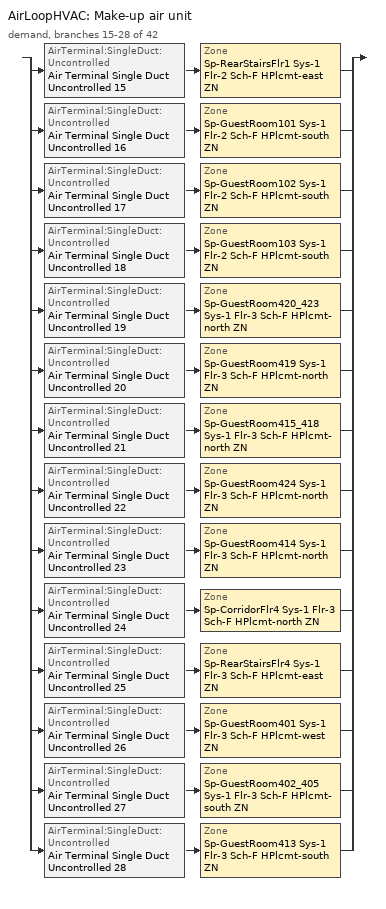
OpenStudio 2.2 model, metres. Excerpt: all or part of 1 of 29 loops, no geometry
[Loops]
AirLoopHVAC 'Make-up air unit'
 demand, branches 15-28 of 42: split
  | AirTerminal:SingleDuct:Uncontrolled 'Air Terminal Single Duct Uncontrolled 15' > Zone 'Sp-RearStairsFlr1 Sys-1 Flr-2 Sch-F HPlcmt-east ZN'
  | AirTerminal:SingleDuct:Uncontrolled 'Air Terminal Single Duct Uncontrolled 16' > Zone 'Sp-GuestRoom101 Sys-1 Flr-2 Sch-F HPlcmt-south ZN'
  | AirTerminal:SingleDuct:Uncontrolled 'Air Terminal Single Duct Uncontrolled 17' > Zone 'Sp-GuestRoom102 Sys-1 Flr-2 Sch-F HPlcmt-south ZN'
  | AirTerminal:SingleDuct:Uncontrolled 'Air Terminal Single Duct Uncontrolled 18' > Zone 'Sp-GuestRoom103 Sys-1 Flr-2 Sch-F HPlcmt-south ZN'
  | AirTerminal:SingleDuct:Uncontrolled 'Air Terminal Single Duct Uncontrolled 19' > Zone 'Sp-GuestRoom420_423 Sys-1 Flr-3 Sch-F HPlcmt-north ZN'
  | AirTerminal:SingleDuct:Uncontrolled 'Air Terminal Single Duct Uncontrolled 20' > Zone 'Sp-GuestRoom419 Sys-1 Flr-3 Sch-F HPlcmt-north ZN'
  | AirTerminal:SingleDuct:Uncontrolled 'Air Terminal Single Duct Uncontrolled 21' > Zone 'Sp-GuestRoom415_418 Sys-1 Flr-3 Sch-F HPlcmt-north ZN'
  | AirTerminal:SingleDuct:Uncontrolled 'Air Terminal Single Duct Uncontrolled 22' > Zone 'Sp-GuestRoom424 Sys-1 Flr-3 Sch-F HPlcmt-north ZN'
  | AirTerminal:SingleDuct:Uncontrolled 'Air Terminal Single Duct Uncontrolled 23' > Zone 'Sp-GuestRoom414 Sys-1 Flr-3 Sch-F HPlcmt-north ZN'
  | AirTerminal:SingleDuct:Uncontrolled 'Air Terminal Single Duct Uncontrolled 24' > Zone 'Sp-CorridorFlr4 Sys-1 Flr-3 Sch-F HPlcmt-north ZN'
  | AirTerminal:SingleDuct:Uncontrolled 'Air Terminal Single Duct Uncontrolled 25' > Zone 'Sp-RearStairsFlr4 Sys-1 Flr-3 Sch-F HPlcmt-east ZN'
  | AirTerminal:SingleDuct:Uncontrolled 'Air Terminal Single Duct Uncontrolled 26' > Zone 'Sp-GuestRoom401 Sys-1 Flr-3 Sch-F HPlcmt-west ZN'
  | AirTerminal:SingleDuct:Uncontrolled 'Air Terminal Single Duct Uncontrolled 27' > Zone 'Sp-GuestRoom402_405 Sys-1 Flr-3 Sch-F HPlcmt-south ZN'
  | AirTerminal:SingleDuct:Uncontrolled 'Air Terminal Single Duct Uncontrolled 28' > Zone 'Sp-GuestRoom413 Sys-1 Flr-3 Sch-F HPlcmt-south ZN'
[Sizing:Zone] Zone Cooling Design Supply Air Temperature Input Method=SupplyAirTemperature; Zone Cooling Design Supply Air Temperature {C}=13; Zone Cooling Design Supply Air Temperature Difference {deltaC}=11.11; Zone Heating Design Supply Air Temperature Input Method=SupplyAirTemperature; Zone Heating Design Supply Air Temperature {C}=43; Zone Heating Design Supply Air Temperature Difference {deltaC}=11.11; Zone Cooling Design Supply Air Humidity Ratio {kg-H2O/kg-air}=0.0085; Zone Heating Design Supply Air Humidity Ratio {kg-H2O/kg-air}=0.008; Zone Heating Sizing Factor=1.3; Zone Cooling Sizing Factor=1.1; Cooling Design Air Flow Method=DesignDay; Heating Design Air Flow Method=DesignDay; Account for Dedicated Outdoor Air System=No; Dedicated Outdoor Air System Control Strategy=NeutralSupplyAir; Dedicated Outdoor Air Low Setpoint Temperature for Design {C}=autosize; Dedicated Outdoor Air High Setpoint Temperature for Design {C}=autosize
Sp-RearStairsFlr1 Sys-1 Flr-2 Sch-F HPlcmt-east ZN; Sp-GuestRoom101 Sys-1 Flr-2 Sch-F HPlcmt-south ZN; Sp-GuestRoom102 Sys-1 Flr-2 Sch-F HPlcmt-south ZN; Sp-GuestRoom103 Sys-1 Flr-2 Sch-F HPlcmt-south ZN; Sp-GuestRoom420_423 Sys-1 Flr-3 Sch-F HPlcmt-north ZN; Sp-GuestRoom419 Sys-1 Flr-3 Sch-F HPlcmt-north ZN; Sp-GuestRoom415_418 Sys-1 Flr-3 Sch-F HPlcmt-north ZN; Sp-GuestRoom424 Sys-1 Flr-3 Sch-F HPlcmt-north ZN; Sp-GuestRoom414 Sys-1 Flr-3 Sch-F HPlcmt-north ZN; Sp-CorridorFlr4 Sys-1 Flr-3 Sch-F HPlcmt-north ZN; Sp-RearStairsFlr4 Sys-1 Flr-3 Sch-F HPlcmt-east ZN; Sp-GuestRoom401 Sys-1 Flr-3 Sch-F HPlcmt-west ZN; Sp-GuestRoom402_405 Sys-1 Flr-3 Sch-F HPlcmt-south ZN; Sp-GuestRoom413 Sys-1 Flr-3 Sch-F HPlcmt-south ZN
[Zone equipment]
Sp-RearStairsFlr1 Sys-1 Flr-2 Sch-F HPlcmt-east ZN: Sp-RearStairsFlr1 Sys-1 Flr-2 Sch-F HPlcmt-east ZN PTAC, Zone HVAC Baseboard Convective Water 15, Air Terminal Single Duct Uncontrolled 15
Sp-GuestRoom101 Sys-1 Flr-2 Sch-F HPlcmt-south ZN: Sp-GuestRoom101 Sys-1 Flr-2 Sch-F HPlcmt-south ZN PTAC, Zone HVAC Baseboard Convective Water 16, Air Terminal Single Duct Uncontrolled 16
Sp-GuestRoom102 Sys-1 Flr-2 Sch-F HPlcmt-south ZN: Sp-GuestRoom102 Sys-1 Flr-2 Sch-F HPlcmt-south ZN PTAC, Zone HVAC Baseboard Convective Water 17, Air Terminal Single Duct Uncontrolled 17
Sp-GuestRoom103 Sys-1 Flr-2 Sch-F HPlcmt-south ZN: Sp-GuestRoom103 Sys-1 Flr-2 Sch-F HPlcmt-south ZN PTAC, Zone HVAC Baseboard Convective Water 18, Air Terminal Single Duct Uncontrolled 18
Sp-GuestRoom420_423 Sys-1 Flr-3 Sch-F HPlcmt-north ZN: Sp-GuestRoom420_423 Sys-1 Flr-3 Sch-F HPlcmt-north ZN PTAC, Zone HVAC Baseboard Convective Water 19, Air Terminal Single Duct Uncontrolled 19
Sp-GuestRoom419 Sys-1 Flr-3 Sch-F HPlcmt-north ZN: Sp-GuestRoom419 Sys-1 Flr-3 Sch-F HPlcmt-north ZN PTAC, Zone HVAC Baseboard Convective Water 20, Air Terminal Single Duct Uncontrolled 20
Sp-GuestRoom415_418 Sys-1 Flr-3 Sch-F HPlcmt-north ZN: Sp-GuestRoom415_418 Sys-1 Flr-3 Sch-F HPlcmt-north ZN PTAC, Zone HVAC Baseboard Convective Water 21, Air Terminal Single Duct Uncontrolled 21
Sp-GuestRoom424 Sys-1 Flr-3 Sch-F HPlcmt-north ZN: Sp-GuestRoom424 Sys-1 Flr-3 Sch-F HPlcmt-north ZN PTAC, Zone HVAC Baseboard Convective Water 22, Air Terminal Single Duct Uncontrolled 22
Sp-GuestRoom414 Sys-1 Flr-3 Sch-F HPlcmt-north ZN: Sp-GuestRoom414 Sys-1 Flr-3 Sch-F HPlcmt-north ZN PTAC, Zone HVAC Baseboard Convective Water 23, Air Terminal Single Duct Uncontrolled 23
Sp-CorridorFlr4 Sys-1 Flr-3 Sch-F HPlcmt-north ZN: Sp-CorridorFlr4 Sys-1 Flr-3 Sch-F HPlcmt-north ZN PTAC, Zone HVAC Baseboard Convective Water 24, Air Terminal Single Duct Uncontrolled 24
Sp-RearStairsFlr4 Sys-1 Flr-3 Sch-F HPlcmt-east ZN: Sp-RearStairsFlr4 Sys-1 Flr-3 Sch-F HPlcmt-east ZN PTAC, Zone HVAC Baseboard Convective Water 25, Air Terminal Single Duct Uncontrolled 25
Sp-GuestRoom401 Sys-1 Flr-3 Sch-F HPlcmt-west ZN: Sp-GuestRoom401 Sys-1 Flr-3 Sch-F HPlcmt-west ZN PTAC, Zone HVAC Baseboard Convective Water 26, Air Terminal Single Duct Uncontrolled 26
Sp-GuestRoom402_405 Sys-1 Flr-3 Sch-F HPlcmt-south ZN: Sp-GuestRoom402_405 Sys-1 Flr-3 Sch-F HPlcmt-south ZN PTAC, Zone HVAC Baseboard Convective Water 27, Air Terminal Single Duct Uncontrolled 27
Sp-GuestRoom413 Sys-1 Flr-3 Sch-F HPlcmt-south ZN: Sp-GuestRoom413 Sys-1 Flr-3 Sch-F HPlcmt-south ZN PTAC, Zone HVAC Baseboard Convective Water 28, Air Terminal Single Duct Uncontrolled 28
[Fan:ConstantVolume] Availability Schedule=Always On Discrete; Fan Efficiency=0.39975; Pressure Rise {Pa}=640; Maximum Flow Rate {m3/s}=AutoSize; Motor Efficiency=0.615
Fan Constant Volume 16; Fan Constant Volume 17; Fan Constant Volume 18; Fan Constant Volume 19; Fan Constant Volume 20; Fan Constant Volume 21; Fan Constant Volume 22; Fan Constant Volume 23; Fan Constant Volume 24; Fan Constant Volume 25; Fan Constant Volume 26; Fan Constant Volume 27; Fan Constant Volume 28; Fan Constant Volume 29
[Coil:Heating:Electric] Availability Schedule=ON_OFF_ALWAYS_OFF
Coil Heating Electric 16; Coil Heating Electric 17; Coil Heating Electric 18; Coil Heating Electric 19; Coil Heating Electric 20; Coil Heating Electric 21; Coil Heating Electric 22; Coil Heating Electric 23; Coil Heating Electric 24; Coil Heating Electric 25; Coil Heating Electric 26; Coil Heating Electric 27; Coil Heating Electric 28; Coil Heating Electric 29
[Coil:Cooling:DX:SingleSpeed] Availability Schedule=Always On Discrete; Rated Total Cooling Capacity {W}=autosize; Rated Sensible Heat Ratio=autosize; Rated Air Flow Rate {m3/s}=autosize; Rated Evaporator Fan Power Per Volume Flow Rate {W/(m3/s)}=773.3; Condenser Type=AirCooled; Evaporative Condenser Effectiveness=0; Evaporative Condenser Air Flow Rate {m3/s}=Autosize; Evaporative Condenser Pump Rated Power Consumption {W}=Autosize; Crankcase Heater Capacity {W}=0; Maximum Outdoor Dry-Bulb Temperature for Crankcase Heater Operation {C}=0; Basin Heater Capacity {W/K}=0; Basin Heater Setpoint Temperature {C}=10
Name | Rated COP {W/W} | Total Cooling Capacity Function of Temperature Curve | Total Cooling Capacity Function of Flow Fraction Curve | Energy Input Ratio Function of Temperature Curve | Energy Input Ratio Function of Flow Fraction Curve | Part Load Fraction Correlation Curve
Coil Cooling DX Single Speed 16 3kBtu/hr 11.0EER | 3.72331 | DXCOOL-NECB2011-REF-CAPFT 7 | DXCOOL-NECB2011-REF-CAPFFLOW 7 | DXCOOL-NECB2011-REF-COOLEIRFT 7 | DXCOOL-NECB2011-REF-COOLEIRFFLOW 7 | DXCOOL-NECB2011-REF-COOLPLFFPLR 7
Coil Cooling DX Single Speed 17 1kBtu/hr 11.0EER | 3.72222 | DXCOOL-NECB2011-REF-CAPFT 8 | DXCOOL-NECB2011-REF-CAPFFLOW 8 | DXCOOL-NECB2011-REF-COOLEIRFT 8 | DXCOOL-NECB2011-REF-COOLEIRFFLOW 8 | DXCOOL-NECB2011-REF-COOLPLFFPLR 8
Coil Cooling DX Single Speed 18 1kBtu/hr 11.0EER | 3.7223 | DXCOOL-NECB2011-REF-CAPFT 9 | DXCOOL-NECB2011-REF-CAPFFLOW 9 | DXCOOL-NECB2011-REF-COOLEIRFT 9 | DXCOOL-NECB2011-REF-COOLEIRFFLOW 9 | DXCOOL-NECB2011-REF-COOLPLFFPLR 9
Coil Cooling DX Single Speed 19 2kBtu/hr 11.0EER | 3.72254 | DXCOOL-NECB2011-REF-CAPFT 10 | DXCOOL-NECB2011-REF-CAPFFLOW 10 | DXCOOL-NECB2011-REF-COOLEIRFT 10 | DXCOOL-NECB2011-REF-COOLEIRFFLOW 10 | DXCOOL-NECB2011-REF-COOLPLFFPLR 10
Coil Cooling DX Single Speed 20 12kBtu/hr 9.9EER | 3.34707 | DXCOOL-NECB2011-REF-CAPFT 12 | DXCOOL-NECB2011-REF-CAPFFLOW 12 | DXCOOL-NECB2011-REF-COOLEIRFT 12 | DXCOOL-NECB2011-REF-COOLEIRFFLOW 12 | DXCOOL-NECB2011-REF-COOLPLFFPLR 12
Coil Cooling DX Single Speed 21 4kBtu/hr 11.0EER | 3.7241 | DXCOOL-NECB2011-REF-CAPFT 13 | DXCOOL-NECB2011-REF-CAPFFLOW 13 | DXCOOL-NECB2011-REF-COOLEIRFT 13 | DXCOOL-NECB2011-REF-COOLEIRFFLOW 13 | DXCOOL-NECB2011-REF-COOLPLFFPLR 13
Coil Cooling DX Single Speed 22 12kBtu/hr 9.9EER | 3.34361 | DXCOOL-NECB2011-REF-CAPFT 14 | DXCOOL-NECB2011-REF-CAPFFLOW 14 | DXCOOL-NECB2011-REF-COOLEIRFT 14 | DXCOOL-NECB2011-REF-COOLEIRFFLOW 14 | DXCOOL-NECB2011-REF-COOLPLFFPLR 14
Coil Cooling DX Single Speed 23 4kBtu/hr 11.0EER | 3.72412 | DXCOOL-NECB2011-REF-CAPFT 15 | DXCOOL-NECB2011-REF-CAPFFLOW 15 | DXCOOL-NECB2011-REF-COOLEIRFT 15 | DXCOOL-NECB2011-REF-COOLEIRFFLOW 15 | DXCOOL-NECB2011-REF-COOLPLFFPLR 15
Coil Cooling DX Single Speed 24 4kBtu/hr 11.0EER | 3.72418 | DXCOOL-NECB2011-REF-CAPFT 16 | DXCOOL-NECB2011-REF-CAPFFLOW 16 | DXCOOL-NECB2011-REF-COOLEIRFT 16 | DXCOOL-NECB2011-REF-COOLEIRFFLOW 16 | DXCOOL-NECB2011-REF-COOLPLFFPLR 16
Coil Cooling DX Single Speed 25 14kBtu/hr 9.5EER | 3.22201 | DXCOOL-NECB2011-REF-CAPFT 17 | DXCOOL-NECB2011-REF-CAPFFLOW 17 | DXCOOL-NECB2011-REF-COOLEIRFT 17 | DXCOOL-NECB2011-REF-COOLEIRFFLOW 17 | DXCOOL-NECB2011-REF-COOLPLFFPLR 17
Coil Cooling DX Single Speed 26 4kBtu/hr 11.0EER | 3.7243 | DXCOOL-NECB2011-REF-CAPFT 18 | DXCOOL-NECB2011-REF-CAPFFLOW 18 | DXCOOL-NECB2011-REF-COOLEIRFT 18 | DXCOOL-NECB2011-REF-COOLEIRFFLOW 18 | DXCOOL-NECB2011-REF-COOLPLFFPLR 18
Coil Cooling DX Single Speed 27 5kBtu/hr 11.0EER | 3.72532 | DXCOOL-NECB2011-REF-CAPFT 19 | DXCOOL-NECB2011-REF-CAPFFLOW 19 | DXCOOL-NECB2011-REF-COOLEIRFT 19 | DXCOOL-NECB2011-REF-COOLEIRFFLOW 19 | DXCOOL-NECB2011-REF-COOLPLFFPLR 19
Coil Cooling DX Single Speed 28 12kBtu/hr 9.9EER | 3.34144 | DXCOOL-NECB2011-REF-CAPFT 20 | DXCOOL-NECB2011-REF-CAPFFLOW 20 | DXCOOL-NECB2011-REF-COOLEIRFT 20 | DXCOOL-NECB2011-REF-COOLEIRFFLOW 20 | DXCOOL-NECB2011-REF-COOLPLFFPLR 20
Coil Cooling DX Single Speed 29 4kBtu/hr 11.0EER | 3.72421 | DXCOOL-NECB2011-REF-CAPFT 21 | DXCOOL-NECB2011-REF-CAPFFLOW 21 | DXCOOL-NECB2011-REF-COOLEIRFT 21 | DXCOOL-NECB2011-REF-COOLEIRFFLOW 21 | DXCOOL-NECB2011-REF-COOLPLFFPLR 21
[ZoneHVAC:PackagedTerminalAirConditioner] Availability Schedule=Always On Discrete; Supply Air Flow Rate During Cooling Operation {m3/s}=Autosize; Supply Air Flow Rate During Heating Operation {m3/s}=Autosize; Supply Air Flow Rate When No Cooling or Heating is Needed {m3/s}=Autosize; Outdoor Air Flow Rate During Cooling Operation {m3/s}=Autosize; Outdoor Air Flow Rate During Heating Operation {m3/s}=Autosize; Outdoor Air Flow Rate When No Cooling or Heating is Needed {m3/s}=Autosize; Fan Placement=DrawThrough
Name | Supply Air Fan | Heating Coil | Cooling Coil
Sp-RearStairsFlr1 Sys-1 Flr-2 Sch-F HPlcmt-east ZN PTAC | Fan Constant Volume 16 | Coil Heating Electric 16 | Coil Cooling DX Single Speed 16 3kBtu/hr 11.0EER
Sp-GuestRoom101 Sys-1 Flr-2 Sch-F HPlcmt-south ZN PTAC | Fan Constant Volume 17 | Coil Heating Electric 17 | Coil Cooling DX Single Speed 17 1kBtu/hr 11.0EER
Sp-GuestRoom102 Sys-1 Flr-2 Sch-F HPlcmt-south ZN PTAC | Fan Constant Volume 18 | Coil Heating Electric 18 | Coil Cooling DX Single Speed 18 1kBtu/hr 11.0EER
Sp-GuestRoom103 Sys-1 Flr-2 Sch-F HPlcmt-south ZN PTAC | Fan Constant Volume 19 | Coil Heating Electric 19 | Coil Cooling DX Single Speed 19 2kBtu/hr 11.0EER
Sp-GuestRoom420_423 Sys-1 Flr-3 Sch-F HPlcmt-north ZN PTAC | Fan Constant Volume 20 | Coil Heating Electric 20 | Coil Cooling DX Single Speed 20 12kBtu/hr 9.9EER
Sp-GuestRoom419 Sys-1 Flr-3 Sch-F HPlcmt-north ZN PTAC | Fan Constant Volume 21 | Coil Heating Electric 21 | Coil Cooling DX Single Speed 21 4kBtu/hr 11.0EER
Sp-GuestRoom415_418 Sys-1 Flr-3 Sch-F HPlcmt-north ZN PTAC | Fan Constant Volume 22 | Coil Heating Electric 22 | Coil Cooling DX Single Speed 22 12kBtu/hr 9.9EER
Sp-GuestRoom424 Sys-1 Flr-3 Sch-F HPlcmt-north ZN PTAC | Fan Constant Volume 23 | Coil Heating Electric 23 | Coil Cooling DX Single Speed 23 4kBtu/hr 11.0EER
Sp-GuestRoom414 Sys-1 Flr-3 Sch-F HPlcmt-north ZN PTAC | Fan Constant Volume 24 | Coil Heating Electric 24 | Coil Cooling DX Single Speed 24 4kBtu/hr 11.0EER
Sp-CorridorFlr4 Sys-1 Flr-3 Sch-F HPlcmt-north ZN PTAC | Fan Constant Volume 25 | Coil Heating Electric 25 | Coil Cooling DX Single Speed 25 14kBtu/hr 9.5EER
Sp-RearStairsFlr4 Sys-1 Flr-3 Sch-F HPlcmt-east ZN PTAC | Fan Constant Volume 26 | Coil Heating Electric 26 | Coil Cooling DX Single Speed 26 4kBtu/hr 11.0EER
Sp-GuestRoom401 Sys-1 Flr-3 Sch-F HPlcmt-west ZN PTAC | Fan Constant Volume 27 | Coil Heating Electric 27 | Coil Cooling DX Single Speed 27 5kBtu/hr 11.0EER
Sp-GuestRoom402_405 Sys-1 Flr-3 Sch-F HPlcmt-south ZN PTAC | Fan Constant Volume 28 | Coil Heating Electric 28 | Coil Cooling DX Single Speed 28 12kBtu/hr 9.9EER
Sp-GuestRoom413 Sys-1 Flr-3 Sch-F HPlcmt-south ZN PTAC | Fan Constant Volume 29 | Coil Heating Electric 29 | Coil Cooling DX Single Speed 29 4kBtu/hr 11.0EER
[AirTerminal:SingleDuct:Uncontrolled] Availability Schedule=Always On Discrete; Maximum Air Flow Rate {m3/s}=AutoSize
Air Terminal Single Duct Uncontrolled 15; Air Terminal Single Duct Uncontrolled 16; Air Terminal Single Duct Uncontrolled 17; Air Terminal Single Duct Uncontrolled 18; Air Terminal Single Duct Uncontrolled 19; Air Terminal Single Duct Uncontrolled 20; Air Terminal Single Duct Uncontrolled 21; Air Terminal Single Duct Uncontrolled 22; Air Terminal Single Duct Uncontrolled 23; Air Terminal Single Duct Uncontrolled 24; Air Terminal Single Duct Uncontrolled 25; Air Terminal Single Duct Uncontrolled 26; Air Terminal Single Duct Uncontrolled 27; Air Terminal Single Duct Uncontrolled 28
[Schedule:Ruleset]
ON_OFF_ALWAYS_OFF: Default Day Schedule=Schedule Day 3
[Schedule:Day]
Schedule Day 3; wkdON_OFF_ALWAYS_OFF 1; satON_OFF_ALWAYS_OFF 1; sunON_OFF_ALWAYS_OFF 1: 1, 0, 0, 2, 0, 0, 3, 0, 0, 4, 0, 0, 5, 0, 0, 6, 0, 0, 7, 0, 0, 8, 0, 0, 9, 0, 0, 10, 0, 0, 11, 0, 0, 12, 0, 0, 13, 0, 0, 14, 0, 0, 15, 0, 0, 16, 0, 0, 17, 0, 0, 18, 0, 0, 19, 0, 0, 20, 0, 0, 21, 0, 0, 22, 0, 0, 23, 0, 0, 24, 0, 0
[Schedule:Rule] Schedule Ruleset=ON_OFF_ALWAYS_OFF; Date Specification Type=DateRange; Start Month=1; Start Day=1; End Month=12; End Day=31
Name | Rule Order | Day Schedule | Apply Sunday | Apply Monday | Apply Tuesday | Apply Wednesday | Apply Thursday | Apply Friday | Apply Saturday
wkdON_OFF_ALWAYS_OFF rule | 2 | wkdON_OFF_ALWAYS_OFF 1 | No | Yes | Yes | Yes | Yes | Yes | No
satON_OFF_ALWAYS_OFFrule | 1 | satON_OFF_ALWAYS_OFF 1 | No | No | No | No | No | No | Yes
sunON_OFF_ALWAYS_OFFrule | 0 | sunON_OFF_ALWAYS_OFF 1 | Yes | No | No | No | No | No | No
[Schedule:Constant]
Always On Discrete: Value=1
[Curve:Biquadratic] Minimum Value of x=13; Maximum Value of x=24; Minimum Value of y=24; Maximum Value of y=46
Name | Coefficient1 Constant | Coefficient2 x | Coefficient3 x**2 | Coefficient4 y | Coefficient5 y**2 | Coefficient6 x*y
DXCOOL-NECB2011-REF-CAPFT 7; DXCOOL-NECB2011-REF-CAPFT 8; DXCOOL-NECB2011-REF-CAPFT 9; DXCOOL-NECB2011-REF-CAPFT 10; DXCOOL-NECB2011-REF-CAPFT 12; DXCOOL-NECB2011-REF-CAPFT 13; DXCOOL-NECB2011-REF-CAPFT 14; DXCOOL-NECB2011-REF-CAPFT 15; DXCOOL-NECB2011-REF-CAPFT 16; DXCOOL-NECB2011-REF-CAPFT 17; DXCOOL-NECB2011-REF-CAPFT 18; DXCOOL-NECB2011-REF-CAPFT 19; DXCOOL-NECB2011-REF-CAPFT 20; DXCOOL-NECB2011-REF-CAPFT 21 | 0.867905 | 0.0142459 | 0.00055436 | -0.0075575 | 3.3e-05 | -0.0001918
DXCOOL-NECB2011-REF-COOLEIRFT 7; DXCOOL-NECB2011-REF-COOLEIRFT 8; DXCOOL-NECB2011-REF-COOLEIRFT 9; DXCOOL-NECB2011-REF-COOLEIRFT 10; DXCOOL-NECB2011-REF-COOLEIRFT 12; DXCOOL-NECB2011-REF-COOLEIRFT 13; DXCOOL-NECB2011-REF-COOLEIRFT 14; DXCOOL-NECB2011-REF-COOLEIRFT 15; DXCOOL-NECB2011-REF-COOLEIRFT 16; DXCOOL-NECB2011-REF-COOLEIRFT 17; DXCOOL-NECB2011-REF-COOLEIRFT 18; DXCOOL-NECB2011-REF-COOLEIRFT 19; DXCOOL-NECB2011-REF-COOLEIRFT 20; DXCOOL-NECB2011-REF-COOLEIRFT 21 | 0.116936 | 0.0284933 | -0.0004112 | 0.0214108 | 0.00016103 | -0.0006791
[Curve:Quadratic] Coefficient1 Constant=1; Coefficient2 x=0; Coefficient3 x**2=0; Minimum Value of x=0; Maximum Value of x=1
DXCOOL-NECB2011-REF-CAPFFLOW 7; DXCOOL-NECB2011-REF-COOLEIRFFLOW 7; DXCOOL-NECB2011-REF-CAPFFLOW 8; DXCOOL-NECB2011-REF-COOLEIRFFLOW 8; DXCOOL-NECB2011-REF-CAPFFLOW 9; DXCOOL-NECB2011-REF-COOLEIRFFLOW 9; DXCOOL-NECB2011-REF-CAPFFLOW 10; DXCOOL-NECB2011-REF-COOLEIRFFLOW 10; DXCOOL-NECB2011-REF-CAPFFLOW 12; DXCOOL-NECB2011-REF-COOLEIRFFLOW 12; DXCOOL-NECB2011-REF-CAPFFLOW 13; DXCOOL-NECB2011-REF-COOLEIRFFLOW 13; DXCOOL-NECB2011-REF-CAPFFLOW 14; DXCOOL-NECB2011-REF-COOLEIRFFLOW 14; DXCOOL-NECB2011-REF-CAPFFLOW 15; DXCOOL-NECB2011-REF-COOLEIRFFLOW 15; DXCOOL-NECB2011-REF-CAPFFLOW 16; DXCOOL-NECB2011-REF-COOLEIRFFLOW 16; DXCOOL-NECB2011-REF-CAPFFLOW 17; DXCOOL-NECB2011-REF-COOLEIRFFLOW 17; DXCOOL-NECB2011-REF-CAPFFLOW 18; DXCOOL-NECB2011-REF-COOLEIRFFLOW 18; DXCOOL-NECB2011-REF-CAPFFLOW 19; DXCOOL-NECB2011-REF-COOLEIRFFLOW 19; DXCOOL-NECB2011-REF-CAPFFLOW 20; DXCOOL-NECB2011-REF-COOLEIRFFLOW 20; DXCOOL-NECB2011-REF-CAPFFLOW 21; DXCOOL-NECB2011-REF-COOLEIRFFLOW 21
[Curve:Cubic] Coefficient1 Constant=0.0277; Coefficient2 x=4.9151; Coefficient3 x**2=-8.184; Coefficient4 x**3=4.2702; Minimum Value of x=0.7; Maximum Value of x=1
DXCOOL-NECB2011-REF-COOLPLFFPLR 7; DXCOOL-NECB2011-REF-COOLPLFFPLR 8; DXCOOL-NECB2011-REF-COOLPLFFPLR 9; DXCOOL-NECB2011-REF-COOLPLFFPLR 10; DXCOOL-NECB2011-REF-COOLPLFFPLR 12; DXCOOL-NECB2011-REF-COOLPLFFPLR 13; DXCOOL-NECB2011-REF-COOLPLFFPLR 14; DXCOOL-NECB2011-REF-COOLPLFFPLR 15; DXCOOL-NECB2011-REF-COOLPLFFPLR 16; DXCOOL-NECB2011-REF-COOLPLFFPLR 17; DXCOOL-NECB2011-REF-COOLPLFFPLR 18; DXCOOL-NECB2011-REF-COOLPLFFPLR 19; DXCOOL-NECB2011-REF-COOLPLFFPLR 20; DXCOOL-NECB2011-REF-COOLPLFFPLR 21
